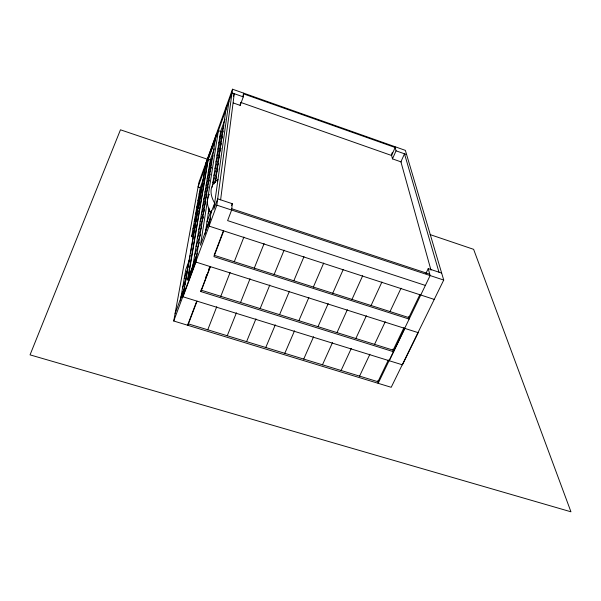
<?xml version="1.0" encoding="UTF-8"?>
<svg xmlns="http://www.w3.org/2000/svg" width="601" height="601" viewBox="0 0 601 601"><rect width="100%" height="100%" fill="white"/><g stroke="black" fill="none" stroke-linecap="round" stroke-linejoin="round"><path stroke-width="0.9" d="M228.928 101.426L213.776 209.373L217.682 198.856L232.279 203.694L231.625 210.042L227.614 220.62L425.373 285.437M233.248 102.944L240.167 105.378L243.285 96.874L243.668 93.155M240.167 105.378L240.332 103.86M220.612 199.825L234.262 93.688L233.338 96.25M173.742 321.009L216.833 205.159L232.504 89.203L405.367 150.378L443.718 280.051L391.213 387.299L173.742 321.009L198.893 182.479L232.504 89.203M211.327 210.35L209.043 226.104L434.245 299.403M215.346 182.651L226.494 105.889M205.151 234.127L209.073 208.081M212.213 187.219L220.62 131.409L225.029 119.216M188.151 323.661L187.895 325.321L197.06 301.154M216.127 134.662L195.693 261.983L418.221 332.661L402.46 364.837L182.772 296.721L206.008 162.728M192.831 266.138L210.32 159.889L214.317 148.845M184.417 288.653L184.74 286.812M185.055 284.972L185.378 283.131M185.694 281.283L187.767 269.316M188.083 267.475L190.156 255.5M190.472 253.66L192.545 241.685M192.861 239.844L193.184 238.004M193.499 236.163L195.573 224.188M195.888 222.347L197.962 210.38M198.277 208.539L203.378 179.068M203.694 177.227L205.287 168.017M205.444 167.093L206.196 162.788L215.992 135.601M180.285 300.868L185.807 269.586L189.661 259.136M193.402 237.185L191.629 236.614L200.268 187.67L203.393 179.023M215.353 139.65L208.299 159.205L187.812 280.006L196.722 256.026M199.134 194.078L202.935 183.575M209.313 165.981L213.055 155.667M219.756 137.171L223.903 125.714M197.969 200.659L201.666 190.487M208.284 172.247L211.755 162.676M218.862 143.098L223.211 131.108M196.775 207.435L200.516 197.151M207.225 178.692L211.379 167.258M217.938 149.198L222.663 136.194M195.543 214.414L199.337 204.002M206.128 185.333L210.177 174.222M216.991 155.486L221.469 143.203M194.281 221.596L198.12 211.064M205.001 192.17L209.418 180.06M216.022 161.962L221.003 148.289M192.974 228.989L196.707 218.764M203.844 199.216L208.322 186.964M215.015 168.641L219.756 155.659M242.969 95.582L243.585 93.891L395.135 147.5L391.612 155.501L240.498 102.335M191.629 236.614L195.731 225.398M202.65 206.489L207.014 194.551M213.979 175.522L218.464 163.262M201.418 213.979L205.843 201.898M212.904 182.629L217.923 168.956M200.141 221.716L204.633 209.479M214.031 183.906L216.57 176.979M198.826 229.702L203.536 216.916M217.367 181.156L217.968 179.541A83.359 32.619 22.1 0 0 214.647 203.176L210.906 213.28A82.998 33.243 22.1 0 1 209.411 194.243M197.474 237.951L201.613 226.727M184.229 278.511L187.677 269.173M196.069 246.478L200.591 234.232M208.262 213.475L209.546 210.004M182.599 287.736L186.738 276.565M194.619 255.297L199.367 242.481M206.999 221.859L210.778 211.65M180.916 297.285L184.792 286.827M193.116 264.417L197.293 253.164M205.692 230.536L210.493 217.6M175.094 313.564L184.026 289.502M196.797 255.094L187.58 279.931L208.111 159.137L210.838 160.061M209.989 219.575L200.471 245.216L218.388 130.642L220.958 131.529M183.012 296.796L195.934 262.059M231.625 205.437L232.279 203.694M188.459 322.947L196.625 301.409M205.805 277.204L206.782 274.627M208.735 269.473L209.711 266.897M223.549 230.408L214.121 255.275L408.823 317.591L419.994 294.4M210.177 266.581L200.711 291.53L393.64 351.758M223.722 230.882L213.948 256.65L409.146 319.078L408.612 316.629M200.952 291.605L210.418 266.656M207.758 329.799L216.766 306.69M220.815 296.301L230.115 272.418M234.285 261.728L243.901 237.034M227.246 335.749L236.426 312.79M240.55 302.468L250.039 278.751M254.291 268.129L264.094 243.608M246.583 341.646L255.936 318.846M260.143 308.591L269.804 285.032M274.131 274.484L284.108 250.159M265.77 347.498L275.296 324.848M279.578 314.661L289.404 291.29M293.829 280.787L303.986 256.627M284.814 353.313L294.513 330.805M298.87 320.694L308.869 297.48M313.361 287.038L323.699 263.05M392.445 152.271L391.394 154.667L392.483 158.874L401.265 161.962M303.715 359.075L313.564 336.755M318.012 326.674L328.176 303.61M332.751 293.243L343.261 269.421M392.483 158.874L396.044 150.821L394.91 146.674M322.474 364.799L332.488 342.623M337.003 332.608L347.34 309.703M351.991 299.403L362.666 275.739M341.098 370.486L351.269 348.445M355.86 338.498L366.362 315.743M371.08 305.511L381.928 282.004M359.578 376.121L369.908 354.229M374.566 344.343L385.233 321.738M390.026 311.573L401.032 288.225M425.884 273.515L428.235 268.624L441.652 273.072M388.404 359.969L377.924 381.718L188.128 323.811M403.955 327.688L393.137 350.15L200.922 290.088M389.298 360.758L404.894 328.431M216.833 205.159L443.718 280.051M231.761 208.765L429.745 274.169M200.268 187.67L198.082 186.941L232.009 92.892L243.285 96.874M207.42 159.227L120.463 129.801L30.05 354.868L570.95 511.797L473.626 249.332L430.143 234.615M396.044 150.821L406.599 154.547M438.978 272.185L404.496 153.803L400.912 161.834L430.992 270.187M428.235 268.624L430.128 275.566L378.164 383.318L377.774 380.681M392.956 349.143L393.415 351.69"/></g></svg>
